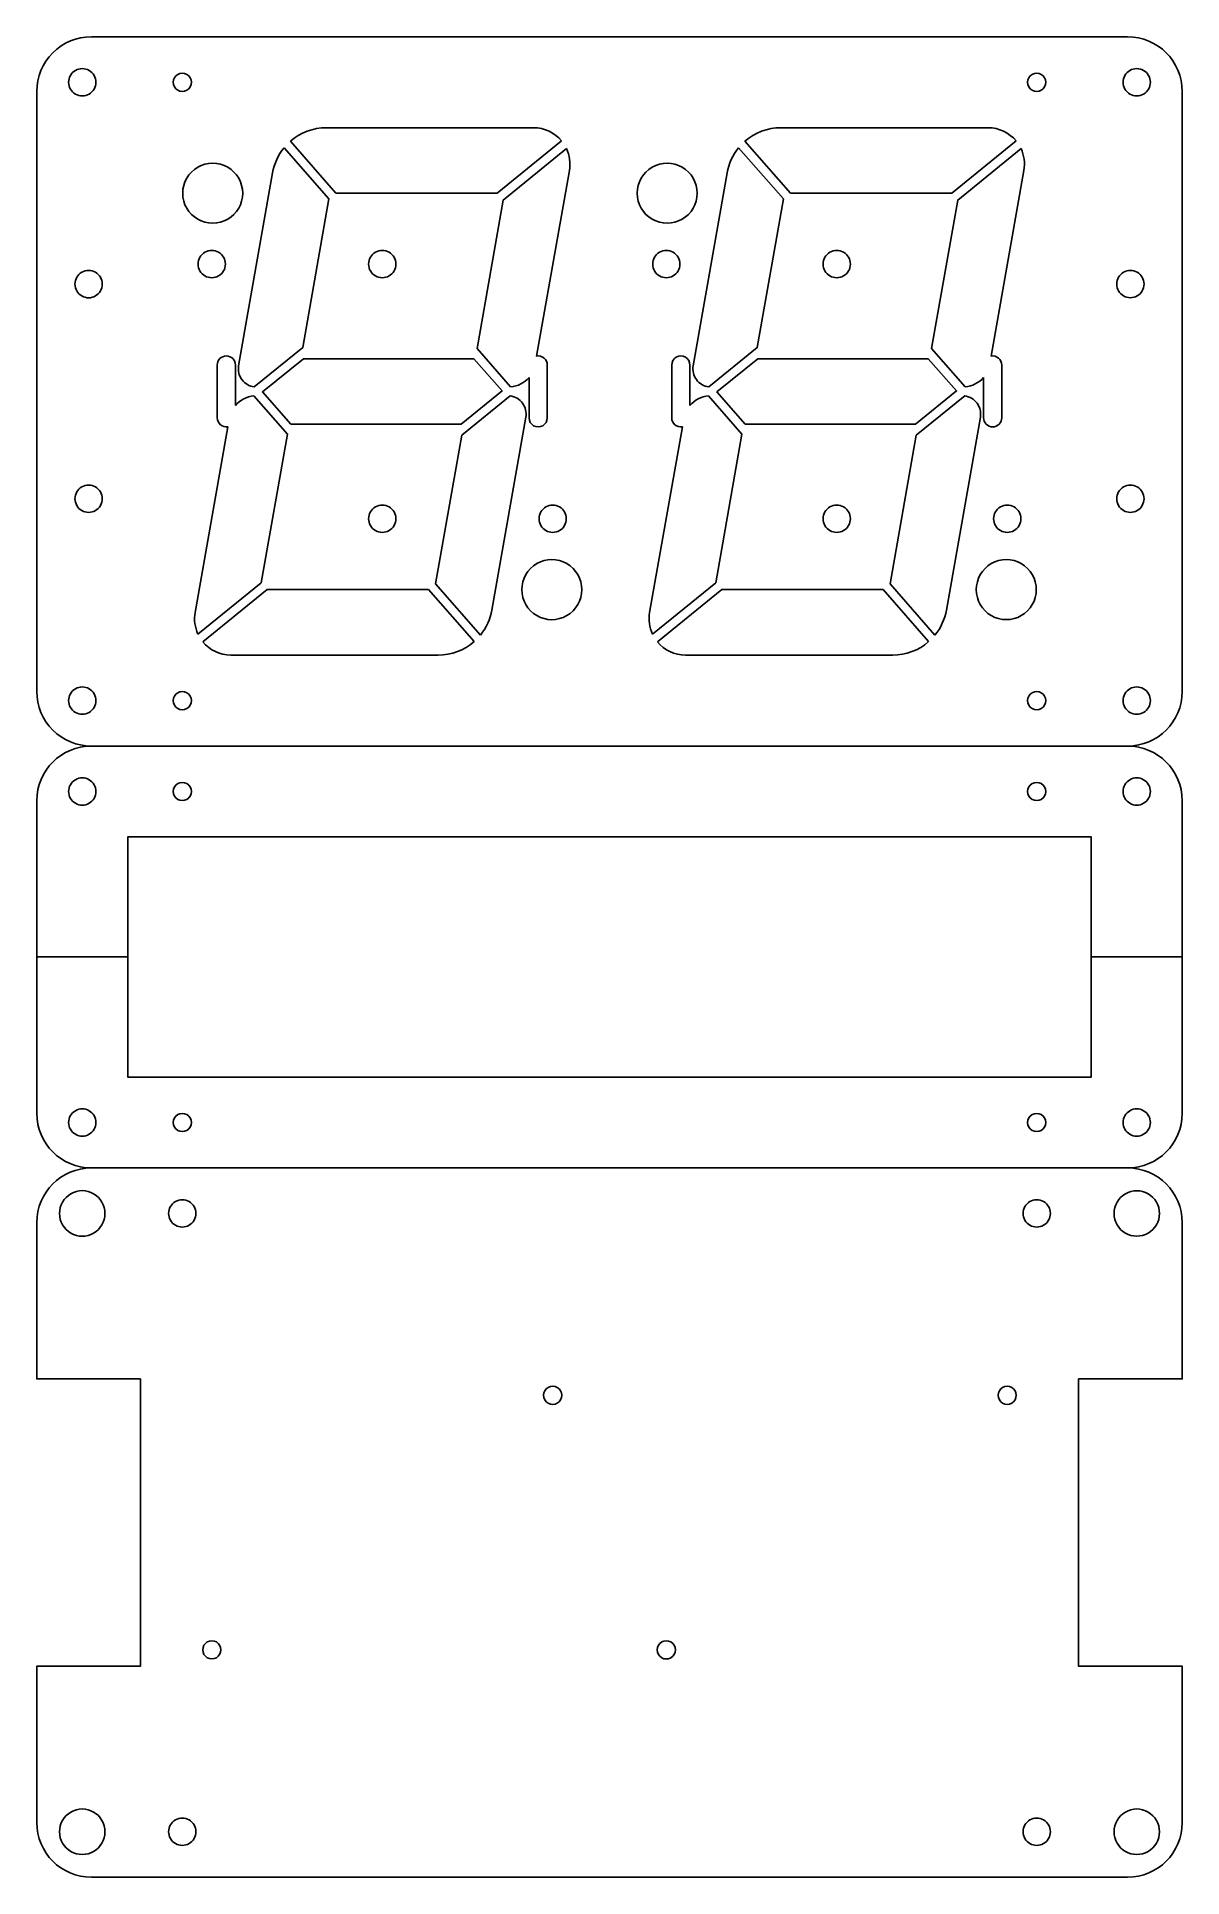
# Model space of a CAD drawing. Extents: x 0 to 126, y 0 to 203.
import ezdxf

# ---------------------------------------------------------------- set-up
doc = ezdxf.new("R2010")
doc.units = 0
doc.layers.add('Layer_1', color=7, linetype='CONTINUOUS')

msp = doc.modelspace()

# ---------------------------------------------------------------- linework, layer by layer
at = {"layer": 'Layer_1', "color": 7}
for points in [[(6.100001, 202.50005), (120.100007, 202.50005)], [(126.09999, 196.500041), (126.09999, 130.500047)], [(27.296777, 190.290217), (32.234487, 184.669065), (29.352753, 168.325938), (24.027247, 164.000053)], [(27.993457, 191.012344), (33.011256, 185.300043), (50.749091, 185.300043), (57.828063, 191.050286)], [(77.296777, 190.290217), (82.234486, 184.669065), (79.352753, 168.325938), (74.027247, 164.000053)], [(77.993456, 191.012344), (83.011255, 185.300043), (100.749089, 185.300043), (107.82805, 191.050286)], [(58.367282, 190.199941), (51.409539, 184.548177), (48.527806, 168.20505)], [(108.367271, 190.199941), (101.409539, 184.548177), (98.527806, 168.20505), (102.221569, 164.000053)], [(71.95, 161.959269), (71.95, 166.400036)], [(54.25, 165.040792), (54.25, 160.600052)], [(104.25001, 165.040792), (104.25001, 160.600052)], [(17.832718, 136.80012), (24.790461, 142.451911), (27.672194, 158.795011), (23.978431, 163.000034)], [(52.172756, 163.000034), (46.847247, 158.674123), (43.965513, 142.330996)], [(67.832718, 136.80012), (74.790461, 142.451911), (77.672194, 158.795011), (73.978431, 163.000034)], [(102.172753, 163.000034), (96.847247, 158.674123), (93.965513, 142.330996)], [(50.160767, 139.45815), (53.900533, 160.667415)], [(48.206543, 135.987743), (43.188744, 141.700044), (25.450911, 141.700044)], [(98.206543, 135.987743), (93.188744, 141.700044), (75.450911, 141.700044)]]:
    msp.add_lwpolyline(points, dxfattribs=at)
for points in [[(6.6, 197.500034)], [(17.1, 197.500034)], [(111.099993, 197.500034)], [(122.600002, 197.500034)], [(27.993457, 191.012344)], [(77.993456, 191.012344)], [(22.75, 185.300043)], [(72.75, 185.300043)], [(20.85, 177.500047)], [(39.6, 177.500047)], [(70.85, 177.500047)], [(89.6, 177.500047)], [(7.3, 175.300037)], [(121.899994, 175.300037)], [(28.032551, 159.900044), (46.770385, 159.900044), (51.27666, 163.560475), (48.167451, 167.100044), (29.429615, 167.100044), (24.92334, 163.439586)], [(78.032549, 159.900044), (96.770385, 159.900044), (101.27666, 163.560475), (98.167451, 167.100044), (79.429615, 167.100044), (74.92334, 163.439586)], [(54.25, 165.040792)], [(104.25001, 165.040792)], [(21.95, 161.959269)], [(71.95, 161.959269)], [(7.3, 151.700051)], [(121.899994, 151.700051)], [(39.6, 149.50004)], [(58.350002, 149.50004)], [(89.6, 149.50004)], [(108.349994, 149.50004)], [(60.05, 141.700044)], [(110.049994, 141.700044)], [(50.160767, 139.45815)], [(100.160766, 139.45815)], [(48.206543, 135.987743)], [(98.206543, 135.987743)], [(6.6, 129.500028)], [(17.1, 129.500028)], [(111.099993, 129.500028)], [(122.600002, 129.500028)]]:
    msp.add_lwpolyline(points, close=True, dxfattribs=at)
at = {"layer": 'Layer_1', "color": 1}
for points in [[(6.6, 119.500028)], [(17.1, 119.500028)], [(111.099993, 119.500028)], [(122.600003, 119.500028)], [(6.6, 83.099998)], [(17.1, 83.099998)], [(111.099993, 83.099998)], [(122.600003, 83.099998)]]:
    msp.add_lwpolyline(points, close=True, dxfattribs=at)
for points in [[(126.099993, 118.500038), (126.099993, 101.300028), (116.100013, 101.300028), (116.100013, 114.500038), (10.100001, 114.500038), (10.100001, 101.300028), (0.1, 101.300028), (0.1, 118.500038)], [(0.1, 84.100018), (0.1, 101.300028)], [(10.100001, 101.300028), (10.100001, 88.100018), (116.100013, 88.100018), (116.100013, 101.300028)], [(126.099993, 101.300028), (126.099993, 84.100018)], [(120.100003, 78.100008), (6.100001, 78.100008)]]:
    msp.add_lwpolyline(points, dxfattribs=at)
at = {"layer": 'Layer_1', "color": 5}
for points in [[(7.600001, 73.099994)], [(17.600008, 73.099994)], [(111.600006, 73.099994)], [(123.600006, 73.099994)], [(57.850006, 53.100007)], [(107.850006, 53.100007)], [(20.350007, 25.1)], [(70.350005, 25.1)], [(7.600001, 5.099988)], [(17.600008, 5.099988)], [(111.600006, 5.099988)], [(123.600006, 5.099988)]]:
    msp.add_lwpolyline(points, close=True, dxfattribs=at)
for points in [[(0.100016, 6.100007), (0.100016, 23.300013), (11.500013, 23.300013), (11.500013, 54.899994), (0.100016, 54.899994), (0.100016, 72.100001)], [(126.100006, 72.100001), (126.100006, 54.899994), (114.700005, 54.899994), (114.700005, 23.300013), (126.100006, 23.300013), (126.100006, 6.100007)], [(120.100005, 0.099998), (6.099999, 0.099998)]]:
    msp.add_lwpolyline(points, dxfattribs=at)
at = {"layer": 'Layer_1', "color": 7}
for points in [[(1.857356, 200.742688), (2.982575, 201.867908), (4.5087, 202.50005), (6.100001, 202.50005)], [(120.100007, 202.50005), (123.413712, 202.50004), (126.099995, 199.813746), (126.09999, 196.500041)], [(0.1, 196.500041), (0.099997, 198.091342), (0.732137, 199.617468), (1.857356, 200.742688)], [(4.349685, 198.799981), (3.885424, 198.531789), (3.599611, 198.036192), (3.600001, 197.500034)], [(5.850315, 198.799981), (5.386054, 199.068173), (4.813947, 199.068173), (4.349685, 198.799981)], [(6.6, 197.500034), (6.60039, 198.036192), (6.314577, 198.531789), (5.850315, 198.799981)], [(15.599637, 198.367109), (15.290051, 198.188196), (15.099551, 197.857599), (15.100001, 197.500034)], [(16.600364, 198.367109), (16.290778, 198.546022), (15.909223, 198.546022), (15.599637, 198.367109)], [(17.1, 197.500034), (17.10045, 197.857599), (16.90995, 198.188196), (16.600364, 198.367109)], [(109.59889, 198.369266), (109.288925, 198.189777), (109.098629, 197.858213), (109.100008, 197.500034)], [(110.601111, 198.369266), (110.291146, 198.548755), (109.908855, 198.548755), (109.59889, 198.369266)], [(111.099993, 197.500034), (111.101372, 197.858213), (110.911077, 198.189777), (110.601111, 198.369266)], [(120.349999, 198.799074), (119.885896, 198.531124), (119.599997, 198.035933), (119.599997, 197.500034)], [(121.850001, 198.799074), (121.385898, 199.067023), (120.814101, 199.067023), (120.349999, 198.799074)], [(122.600002, 197.500034), (122.600002, 198.035933), (122.314103, 198.531124), (121.850001, 198.799074)], [(0.1, 130.500047), (0.1, 130.500047), (0.1, 196.500041), (0.1, 196.500041)], [(3.600001, 197.500034), (3.599611, 196.963875), (3.885424, 196.468278), (4.349685, 196.200086)], [(5.850315, 196.200086), (6.314577, 196.468278), (6.60039, 196.963875), (6.6, 197.500034)], [(15.100001, 197.500034), (15.099551, 197.142468), (15.290051, 196.811871), (15.599637, 196.632958)], [(15.599637, 196.632958), (15.909223, 196.454045), (16.290778, 196.454045), (16.600364, 196.632958)], [(16.600364, 196.632958), (16.90995, 196.811871), (17.10045, 197.142468), (17.1, 197.500034)], [(109.100008, 197.500034), (109.098629, 197.141854), (109.288925, 196.81029), (109.59889, 196.630801)], [(109.59889, 196.630801), (109.908855, 196.451312), (110.291146, 196.451312), (110.601111, 196.630801)], [(110.601111, 196.630801), (110.911077, 196.81029), (111.101372, 197.141854), (111.099993, 197.500034)], [(119.599997, 197.500034), (119.599997, 196.964134), (119.885896, 196.468943), (120.349999, 196.200993)], [(121.850001, 196.200993), (122.314103, 196.468943), (122.600002, 196.964134), (122.600002, 197.500034)], [(4.349685, 196.200086), (4.813947, 195.931894), (5.386054, 195.931894), (5.850315, 196.200086)], [(120.349999, 196.200993), (120.814101, 195.933044), (121.385898, 195.933044), (121.850001, 196.200993)], [(31.94808, 192.500044), (30.493094, 192.500041), (29.087679, 191.971334), (27.993457, 191.012344)], [(54.746469, 192.500044), (54.746469, 192.500044), (31.94808, 192.500044), (31.94808, 192.500044)], [(57.828063, 191.050286), (57.068161, 191.968519), (55.93836, 192.500042), (54.746469, 192.500044)], [(81.94808, 192.500044), (80.493094, 192.500041), (79.087679, 191.971334), (77.993456, 191.012344)], [(104.746474, 192.500044), (104.746474, 192.500044), (81.94808, 192.500044), (81.94808, 192.500044)], [(107.82805, 191.050286), (107.068152, 191.968514), (105.938359, 192.500036), (104.746474, 192.500044)], [(26.039233, 187.541937), (26.21704, 188.550328), (26.649955, 189.496436), (27.296777, 190.290217)], [(76.039233, 187.541937), (76.21704, 188.550328), (76.649955, 189.496436), (77.296777, 190.290217)], [(21.100381, 188.159028), (20.079164, 188.74881), (18.820836, 188.74881), (17.799619, 188.159028)], [(58.6857, 187.805436), (58.828861, 188.617346), (58.717649, 189.45366), (58.367282, 190.199941)], [(71.100381, 188.159028), (70.079164, 188.74881), (68.820836, 188.74881), (67.799618, 188.159028)], [(108.685697, 187.805436), (108.828856, 188.617347), (108.717641, 189.453661), (108.367271, 190.199941)], [(17.799619, 188.159028), (16.778401, 187.569246), (16.149528, 186.479334), (16.15, 185.300043)], [(22.75, 185.300043), (22.750472, 186.479334), (22.121599, 187.569246), (21.100381, 188.159028)], [(22.299467, 166.332673), (22.299467, 166.332673), (26.039233, 187.541937), (26.039233, 187.541937)], [(55.085266, 167.386376), (55.085266, 167.386376), (58.6857, 187.805436), (58.6857, 187.805436)], [(67.799618, 188.159028), (66.778401, 187.569246), (66.149528, 186.479334), (66.15, 185.300043)], [(72.75, 185.300043), (72.750472, 186.479334), (72.121599, 187.569246), (71.100381, 188.159028)], [(72.299467, 166.332673), (72.299467, 166.332673), (76.039233, 187.541937), (76.039233, 187.541937)], [(105.085273, 167.386376), (105.085273, 167.386376), (108.685697, 187.805436), (108.685697, 187.805436)], [(16.15, 185.300043), (16.149528, 184.120752), (16.778401, 183.03084), (17.799619, 182.441058)], [(21.100381, 182.441058), (22.121599, 183.03084), (22.750472, 184.120752), (22.75, 185.300043)], [(66.15, 185.300043), (66.149528, 184.120752), (66.778401, 183.03084), (67.799618, 182.441058)], [(71.100381, 182.441058), (72.121599, 183.03084), (72.750472, 184.120752), (72.75, 185.300043)], [(17.799619, 182.441058), (18.820836, 181.851276), (20.079164, 181.851276), (21.100381, 182.441058)], [(67.799618, 182.441058), (68.820836, 181.851276), (70.079164, 181.851276), (71.100381, 182.441058)], [(18.599744, 178.799828), (18.135511, 178.531681), (17.849683, 178.036158), (17.850001, 177.500047)], [(20.100258, 178.799828), (19.636026, 179.067975), (19.063976, 179.067975), (18.599744, 178.799828)], [(20.85, 177.500047), (20.850319, 178.036158), (20.56449, 178.531681), (20.100258, 178.799828)], [(37.349685, 178.799995), (36.885423, 178.531803), (36.59961, 178.036205), (36.6, 177.500047)], [(38.850315, 178.799995), (38.386053, 179.068186), (37.813947, 179.068186), (37.349685, 178.799995)], [(39.6, 177.500047), (39.60039, 178.036205), (39.314577, 178.531803), (38.850315, 178.799995)], [(68.599743, 178.799828), (68.135511, 178.531681), (67.849683, 178.036158), (67.850001, 177.500047)], [(70.100258, 178.799828), (69.636025, 179.067975), (69.063976, 179.067975), (68.599743, 178.799828)], [(70.85, 177.500047), (70.850319, 178.036158), (70.56449, 178.531681), (70.100258, 178.799828)], [(87.349685, 178.799995), (86.885423, 178.531803), (86.59961, 178.036205), (86.6, 177.500047)], [(88.850315, 178.799995), (88.386053, 179.068186), (87.813947, 179.068186), (87.349685, 178.799995)], [(89.6, 177.500047), (89.60039, 178.036205), (89.314577, 178.531803), (88.850315, 178.799995)], [(5.049685, 176.599984), (4.585424, 176.331793), (4.299611, 175.836195), (4.300001, 175.300037)], [(6.550315, 176.599984), (6.086054, 176.868176), (5.513947, 176.868176), (5.049685, 176.599984)], [(7.3, 175.300037), (7.30039, 175.836195), (7.014577, 176.331793), (6.550315, 176.599984)], [(17.850001, 177.500047), (17.849683, 176.963937), (18.135511, 176.468414), (18.599744, 176.200267)], [(18.599744, 176.200267), (19.063976, 175.93212), (19.636026, 175.93212), (20.100258, 176.200267)], [(20.100258, 176.200267), (20.56449, 176.468414), (20.850319, 176.963937), (20.85, 177.500047)], [(36.6, 177.500047), (36.59961, 176.963889), (36.885423, 176.468292), (37.349685, 176.2001)], [(37.349685, 176.2001), (37.813947, 175.931908), (38.386053, 175.931908), (38.850315, 176.2001)], [(38.850315, 176.2001), (39.314577, 176.468292), (39.60039, 176.963889), (39.6, 177.500047)], [(67.850001, 177.500047), (67.849683, 176.963937), (68.135511, 176.468414), (68.599743, 176.200267)], [(68.599743, 176.200267), (69.063976, 175.93212), (69.636025, 175.93212), (70.100258, 176.200267)], [(70.100258, 176.200267), (70.56449, 176.468414), (70.850319, 176.963937), (70.85, 177.500047)], [(86.6, 177.500047), (86.59961, 176.963889), (86.885423, 176.468292), (87.349685, 176.2001)], [(87.349685, 176.2001), (87.813947, 175.931908), (88.386053, 175.931908), (88.850315, 176.2001)], [(88.850315, 176.2001), (89.314577, 176.468292), (89.60039, 176.963889), (89.6, 177.500047)], [(119.64999, 176.599077), (119.185888, 176.331127), (118.899989, 175.835936), (118.899989, 175.300037)], [(121.149993, 176.599077), (120.68589, 176.867027), (120.114093, 176.867027), (119.64999, 176.599077)], [(121.899994, 175.300037), (121.899994, 175.835936), (121.614095, 176.331127), (121.149993, 176.599077)], [(4.300001, 175.300037), (4.299611, 174.763879), (4.585424, 174.268281), (5.049685, 174.00009)], [(6.550315, 174.00009), (7.014577, 174.268281), (7.30039, 174.763879), (7.3, 175.300037)], [(118.899989, 175.300037), (118.899989, 174.764138), (119.185888, 174.268946), (119.64999, 174.000997)], [(121.149993, 174.000997), (121.614095, 174.268946), (121.899994, 174.764138), (121.899994, 175.300037)], [(5.049685, 174.00009), (5.513947, 173.731898), (6.086054, 173.731898), (6.550315, 174.00009)], [(119.64999, 174.000997), (120.114093, 173.733047), (120.68589, 173.733047), (121.149993, 174.000997)], [(48.527806, 168.20505), (48.527806, 168.20505), (52.221569, 164.000053), (52.221569, 164.000053)], [(20.950001, 167.398776), (20.398208, 167.398776), (19.950697, 166.951828), (19.950002, 166.400036)], [(19.950002, 166.400036), (19.950002, 166.400036), (19.950002, 160.600052), (19.950002, 160.600052)], [(21.95, 166.400036), (21.949305, 166.951828), (21.501794, 167.398776), (20.950001, 167.398776)], [(21.95, 161.959269), (21.95, 161.959269), (21.95, 166.400036), (21.95, 166.400036)], [(22.66194, 164.794962), (22.33521, 165.236069), (22.204146, 165.792079), (22.299467, 166.332673)], [(55.896247, 167.163168), (55.671877, 167.353172), (55.375261, 167.43481), (55.085266, 167.386376)], [(56.250001, 166.400036), (56.250002, 166.694048), (56.120616, 166.973163), (55.896247, 167.163168)], [(56.250001, 160.600052), (56.250001, 160.600052), (56.250001, 166.400036), (56.250001, 166.400036)], [(70.449999, 167.266062), (70.140598, 167.087429), (69.949999, 166.757302), (69.949999, 166.400036)], [(69.949999, 166.400036), (69.949999, 166.400036), (69.949999, 160.600052), (69.949999, 160.600052)], [(71.45, 167.266062), (71.140599, 167.444695), (70.7594, 167.444695), (70.449999, 167.266062)], [(71.95, 166.400036), (71.95, 166.757302), (71.759401, 167.087429), (71.45, 167.266062)], [(72.66194, 164.794962), (72.33521, 165.236069), (72.204146, 165.792079), (72.299467, 166.332673)], [(105.896246, 167.163162), (105.671879, 167.353166), (105.375267, 167.434806), (105.085273, 167.386376)], [(106.249996, 166.400036), (106.249996, 166.694046), (106.120612, 166.973158), (105.896246, 167.163162)], [(106.249996, 160.600052), (106.249996, 160.600052), (106.249996, 166.400036), (106.249996, 166.400036)], [(24.027247, 164.000053), (23.482341, 164.066429), (22.98867, 164.353855), (22.66194, 164.794962)], [(52.221569, 164.000053), (53.008322, 164.066523), (53.737154, 164.440469), (54.25, 165.040792)], [(74.027247, 164.000053), (73.482341, 164.066429), (72.98867, 164.353855), (72.66194, 164.794962)], [(102.221569, 164.000053), (103.008326, 164.06652), (103.737162, 164.440467), (104.25001, 165.040792)], [(23.978431, 163.000034), (23.191674, 162.933558), (22.462842, 162.559602), (21.95, 161.959269)], [(53.538061, 162.205125), (53.211332, 162.646232), (52.717661, 162.933658), (52.172756, 163.000034)], [(53.900533, 160.667415), (53.995854, 161.208008), (53.86479, 161.764018), (53.538061, 162.205125)], [(73.978431, 163.000034), (73.191674, 162.933558), (72.462841, 162.559602), (71.95, 161.959269)], [(103.538053, 162.205122), (103.211326, 162.646229), (102.717657, 162.933656), (102.172753, 163.000034)], [(103.900522, 160.667415), (103.995843, 161.208007), (103.864781, 161.764015), (103.538053, 162.205122)], [(19.950002, 160.600052), (19.950001, 160.30604), (20.079386, 160.026925), (20.303755, 159.836921)], [(54.25, 160.600052), (54.25, 160.242786), (54.440599, 159.912659), (54.75, 159.734026)], [(55.750001, 159.734026), (56.059402, 159.912659), (56.250001, 160.242786), (56.250001, 160.600052)], [(69.949999, 160.600052), (69.949998, 160.306039), (70.079384, 160.026924), (70.303753, 159.83692)], [(100.160766, 139.45815), (100.160766, 139.45815), (103.900522, 160.667415), (103.900522, 160.667415)], [(104.25001, 160.600052), (104.25213, 160.049274), (104.699221, 159.603901), (105.250003, 159.603901)], [(105.250003, 159.603901), (105.800785, 159.603901), (106.247876, 160.049274), (106.249996, 160.600052)], [(21.114734, 159.613712), (21.114734, 159.613712), (17.514303, 139.194625), (17.514303, 139.194625)], [(20.303755, 159.836921), (20.528124, 159.646917), (20.824739, 159.565278), (21.114734, 159.613712)], [(54.75, 159.734026), (55.059401, 159.555393), (55.440599, 159.555393), (55.750001, 159.734026)], [(71.114734, 159.613712), (71.114734, 159.613712), (67.5143, 139.194625), (67.5143, 139.194625)], [(70.303753, 159.83692), (70.528123, 159.646916), (70.824739, 159.565277), (71.114734, 159.613712)], [(5.049685, 152.999998), (4.585424, 152.731806), (4.299611, 152.236209), (4.300001, 151.700051)], [(6.550315, 152.999998), (6.086054, 153.26819), (5.513947, 153.26819), (5.049685, 152.999998)], [(7.3, 151.700051), (7.30039, 152.236209), (7.014577, 152.731806), (6.550315, 152.999998)], [(119.64999, 152.999091), (119.185888, 152.731141), (118.899989, 152.23595), (118.899989, 151.700051)], [(121.149993, 152.999091), (120.68589, 153.26704), (120.114093, 153.26704), (119.64999, 152.999091)], [(121.899994, 151.700051), (121.899994, 152.23595), (121.614095, 152.731141), (121.149993, 152.999091)], [(4.300001, 151.700051), (4.299611, 151.163892), (4.585424, 150.668295), (5.049685, 150.400103)], [(5.049685, 150.400103), (5.513947, 150.131911), (6.086054, 150.131911), (6.550315, 150.400103)], [(6.550315, 150.400103), (7.014577, 150.668295), (7.30039, 151.163892), (7.3, 151.700051)], [(37.349685, 150.799988), (36.885423, 150.531796), (36.59961, 150.036198), (36.6, 149.50004)], [(38.850315, 150.799988), (38.386053, 151.068179), (37.813947, 151.068179), (37.349685, 150.799988)], [(39.6, 149.50004), (39.60039, 150.036198), (39.314577, 150.531796), (38.850315, 150.799988)], [(56.1, 150.799079), (55.635898, 150.53113), (55.35, 150.035939), (55.35, 149.50004)], [(57.600001, 150.799079), (57.135899, 151.067028), (56.564102, 151.067028), (56.1, 150.799079)], [(58.350002, 149.50004), (58.350002, 150.035939), (58.064103, 150.53113), (57.600001, 150.799079)], [(87.349685, 150.799988), (86.885423, 150.531796), (86.59961, 150.036198), (86.6, 149.50004)], [(88.850315, 150.799988), (88.386053, 151.068179), (87.813947, 151.068179), (87.349685, 150.799988)], [(89.6, 149.50004), (89.60039, 150.036198), (89.314577, 150.531796), (88.850315, 150.799988)], [(106.09999, 150.79908), (105.635888, 150.531131), (105.349989, 150.035939), (105.349989, 149.50004)], [(107.599992, 150.79908), (107.13589, 151.06703), (106.564092, 151.06703), (106.09999, 150.79908)], [(108.349994, 149.50004), (108.349994, 150.035939), (108.064095, 150.531131), (107.599992, 150.79908)], [(118.899989, 151.700051), (118.899989, 151.164151), (119.185888, 150.66896), (119.64999, 150.40101)], [(119.64999, 150.40101), (120.114093, 150.133061), (120.68589, 150.133061), (121.149993, 150.40101)], [(121.149993, 150.40101), (121.614095, 150.66896), (121.899994, 151.164151), (121.899994, 151.700051)], [(36.6, 149.50004), (36.59961, 148.963882), (36.885423, 148.468285), (37.349685, 148.200093)], [(37.349685, 148.200093), (37.813947, 147.931901), (38.386053, 147.931901), (38.850315, 148.200093)], [(38.850315, 148.200093), (39.314577, 148.468285), (39.60039, 148.963882), (39.6, 149.50004)], [(55.35, 149.50004), (55.35, 148.964141), (55.635898, 148.468951), (56.1, 148.201001)], [(56.1, 148.201001), (56.564102, 147.933052), (57.135899, 147.933052), (57.600001, 148.201001)], [(57.600001, 148.201001), (58.064103, 148.468951), (58.350002, 148.964141), (58.350002, 149.50004)], [(86.6, 149.50004), (86.59961, 148.963882), (86.885423, 148.468285), (87.349685, 148.200093)], [(87.349685, 148.200093), (87.813947, 147.931901), (88.386053, 147.931901), (88.850315, 148.200093)], [(88.850315, 148.200093), (89.314577, 148.468285), (89.60039, 148.963882), (89.6, 149.50004)], [(105.349989, 149.50004), (105.349989, 148.964141), (105.635888, 148.46895), (106.09999, 148.201)], [(106.09999, 148.201), (106.564092, 147.93305), (107.13589, 147.93305), (107.599992, 148.201)], [(107.599992, 148.201), (108.064095, 148.46895), (108.349994, 148.964141), (108.349994, 149.50004)], [(55.099619, 144.559029), (54.078401, 143.969247), (53.449528, 142.879335), (53.45, 141.700044)], [(58.400381, 144.559029), (57.379164, 145.148811), (56.120836, 145.148811), (55.099619, 144.559029)], [(60.05, 141.700044), (60.050472, 142.879335), (59.421599, 143.969247), (58.400381, 144.559029)], [(105.099991, 144.55793), (104.078967, 143.968441), (103.44999, 142.879022), (103.44999, 141.700044)], [(108.399993, 144.55793), (107.378969, 145.147419), (106.121015, 145.147419), (105.099991, 144.55793)], [(110.049994, 141.700044), (110.049994, 142.879022), (109.421017, 143.968441), (108.399993, 144.55793)], [(25.450911, 141.700044), (25.450911, 141.700044), (18.371937, 135.949802), (18.371937, 135.949802)], [(43.965513, 142.330996), (43.965513, 142.330996), (48.903223, 136.70987), (48.903223, 136.70987)], [(53.45, 141.700044), (53.449528, 140.520753), (54.078401, 139.430841), (55.099619, 138.841059)], [(58.400381, 138.841059), (59.421599, 139.430841), (60.050472, 140.520753), (60.05, 141.700044)], [(75.450911, 141.700044), (75.450911, 141.700044), (68.371937, 135.949802), (68.371937, 135.949802)], [(93.965513, 142.330996), (93.965513, 142.330996), (98.903223, 136.70987), (98.903223, 136.70987)], [(103.44999, 141.700044), (103.44999, 140.521067), (104.078967, 139.431647), (105.099991, 138.842158)], [(108.399993, 138.842158), (109.421017, 139.431647), (110.049994, 140.521067), (110.049994, 141.700044)], [(17.514303, 139.194625), (17.371141, 138.382715), (17.482352, 137.546402), (17.832718, 136.80012)], [(48.903223, 136.70987), (49.550045, 137.503651), (49.98296, 138.44976), (50.160767, 139.45815)], [(55.099619, 138.841059), (56.120836, 138.251277), (57.379164, 138.251277), (58.400381, 138.841059)], [(67.5143, 139.194625), (67.371139, 138.382715), (67.482351, 137.546401), (67.832718, 136.80012)], [(98.903223, 136.70987), (99.550045, 137.503651), (99.98296, 138.44976), (100.160766, 139.45815)], [(105.099991, 138.842158), (106.121015, 138.25267), (107.378969, 138.25267), (108.399993, 138.842158)], [(18.371937, 135.949802), (19.13184, 135.031568), (20.261642, 134.500045), (21.453533, 134.500044)], [(44.25192, 134.500044), (45.706906, 134.500047), (47.112321, 135.028753), (48.206543, 135.987743)], [(68.371937, 135.949802), (69.131839, 135.031569), (70.26164, 134.500046), (71.453531, 134.500044)], [(94.25192, 134.500044), (95.706906, 134.500047), (97.112321, 135.028753), (98.206543, 135.987743)], [(21.453533, 134.500044), (21.453533, 134.500044), (44.25192, 134.500044), (44.25192, 134.500044)], [(71.453531, 134.500044), (71.453531, 134.500044), (94.25192, 134.500044), (94.25192, 134.500044)], [(1.857356, 126.2574), (0.732137, 127.38262), (0.099997, 128.908746), (0.1, 130.500047)], [(4.349685, 130.799975), (3.885424, 130.531783), (3.599611, 130.036186), (3.600001, 129.500028)], [(5.850315, 130.799975), (5.386054, 131.068167), (4.813947, 131.068167), (4.349685, 130.799975)], [(6.6, 129.500028), (6.60039, 130.036186), (6.314577, 130.531783), (5.850315, 130.799975)], [(15.599637, 130.367103), (15.290051, 130.18819), (15.099551, 129.857593), (15.100001, 129.500028)], [(16.600364, 130.367103), (16.290778, 130.546016), (15.909223, 130.546016), (15.599637, 130.367103)], [(17.1, 129.500028), (17.10045, 129.857593), (16.90995, 130.18819), (16.600364, 130.367103)], [(109.59889, 130.36926), (109.288925, 130.189771), (109.098629, 129.858207), (109.100008, 129.500028)], [(110.601111, 130.36926), (110.291146, 130.548749), (109.908855, 130.548749), (109.59889, 130.36926)], [(111.099993, 129.500028), (111.101372, 129.858207), (110.911077, 130.189771), (110.601111, 130.36926)], [(120.349999, 130.799068), (119.885896, 130.531118), (119.599997, 130.035927), (119.599997, 129.500028)], [(126.09999, 130.500047), (126.099995, 127.186341), (123.413712, 124.500047), (120.100007, 124.500038)], [(121.850001, 130.799068), (121.385898, 131.067017), (120.814101, 131.067017), (120.349999, 130.799068)], [(122.600002, 129.500028), (122.600002, 130.035927), (122.314103, 130.531118), (121.850001, 130.799068)], [(3.600001, 129.500028), (3.599611, 128.963869), (3.885424, 128.468272), (4.349685, 128.20008)], [(4.349685, 128.20008), (4.813947, 127.931888), (5.386054, 127.931888), (5.850315, 128.20008)], [(5.850315, 128.20008), (6.314577, 128.468272), (6.60039, 128.963869), (6.6, 129.500028)], [(15.100001, 129.500028), (15.099551, 129.142462), (15.290051, 128.811865), (15.599637, 128.632952)], [(15.599637, 128.632952), (15.909223, 128.454039), (16.290778, 128.454039), (16.600364, 128.632952)], [(16.600364, 128.632952), (16.90995, 128.811865), (17.10045, 129.142462), (17.1, 129.500028)], [(109.100008, 129.500028), (109.098629, 129.141848), (109.288925, 128.810284), (109.59889, 128.630795)], [(109.59889, 128.630795), (109.908855, 128.451306), (110.291146, 128.451306), (110.601111, 128.630795)], [(110.601111, 128.630795), (110.911077, 128.810284), (111.101372, 129.141848), (111.099993, 129.500028)], [(119.599997, 129.500028), (119.599997, 128.964128), (119.885896, 128.468937), (120.349999, 128.200987)], [(120.349999, 128.200987), (120.814101, 127.933038), (121.385898, 127.933038), (121.850001, 128.200987)], [(121.850001, 128.200987), (122.314103, 128.468937), (122.600002, 128.964128), (122.600002, 129.500028)], [(6.100001, 124.500038), (4.5087, 124.500037), (2.982575, 125.132179), (1.857356, 126.2574)], [(120.100007, 124.500038), (120.100007, 124.500038), (6.100001, 124.500038), (6.100001, 124.500038)]]:
    msp.add_open_spline(points, degree=3, dxfattribs=at)
at = {"layer": 'Layer_1', "color": 1}
for points in [[(0.1, 118.500038), (0.1, 121.813748), (2.786292, 124.500038), (6.100001, 124.500038)], [(120.100003, 124.500038), (123.413703, 124.500028), (126.099993, 121.813738), (126.099993, 118.500038)], [(4.349647, 120.800087), (3.885366, 120.531865), (3.599563, 120.036218), (3.600001, 119.500028)], [(3.600001, 119.500028), (3.599563, 118.963838), (3.885366, 118.468191), (4.349647, 118.199969)], [(5.850354, 120.800087), (5.386073, 121.068308), (4.813928, 121.068308), (4.349647, 120.800087)], [(6.6, 119.500028), (6.600438, 120.036218), (6.314635, 120.531865), (5.850354, 120.800087)], [(5.850354, 118.199969), (6.314635, 118.468191), (6.600438, 118.963838), (6.6, 119.500028)], [(15.599684, 120.366966), (15.290122, 120.18809), (15.099609, 119.857554), (15.100001, 119.500028)], [(15.100001, 119.500028), (15.099609, 119.142502), (15.290122, 118.811966), (15.599684, 118.63309)], [(16.600317, 120.366966), (16.290755, 120.545843), (15.909246, 120.545843), (15.599684, 120.366966)], [(17.1, 119.500028), (17.100392, 119.857554), (16.909878, 120.18809), (16.600317, 120.366966)], [(16.600317, 118.63309), (16.909878, 118.811966), (17.100392, 119.142502), (17.1, 119.500028)], [(109.599076, 120.368714), (109.289207, 120.189371), (109.098859, 119.858053), (109.100003, 119.500028)], [(109.100003, 119.500028), (109.098859, 119.142003), (109.289207, 118.810685), (109.599076, 118.631342)], [(110.60092, 120.368714), (110.29105, 120.548058), (109.908945, 120.548058), (109.599076, 120.368714)], [(111.099993, 119.500028), (111.101136, 119.858053), (110.910789, 120.189371), (110.60092, 120.368714)], [(110.60092, 118.631342), (110.910789, 118.810685), (111.101136, 119.142003), (111.099993, 119.500028)], [(120.349995, 120.79907), (119.885892, 120.53112), (119.599993, 120.035928), (119.599993, 119.500028)], [(119.599993, 119.500028), (119.599993, 118.964128), (119.885892, 118.468936), (120.349995, 118.200986)], [(121.85, 120.79907), (121.385897, 121.067021), (120.814099, 121.067021), (120.349995, 120.79907)], [(122.600003, 119.500028), (122.600003, 120.035928), (122.314104, 120.53112), (121.85, 120.79907)], [(121.85, 118.200986), (122.314104, 118.468936), (122.600003, 118.964128), (122.600003, 119.500028)], [(4.349647, 118.199969), (4.813928, 117.931748), (5.386073, 117.931748), (5.850354, 118.199969)], [(15.599684, 118.63309), (15.909246, 118.454213), (16.290755, 118.454213), (16.600317, 118.63309)], [(109.599076, 118.631342), (109.908945, 118.451998), (110.29105, 118.451998), (110.60092, 118.631342)], [(120.349995, 118.200986), (120.814099, 117.933035), (121.385897, 117.933035), (121.85, 118.200986)], [(6.100001, 78.100008), (2.786288, 78.100008), (0.099994, 80.786308), (0.1, 84.100018)], [(4.349647, 84.400057), (3.885366, 84.131835), (3.599563, 83.636188), (3.600001, 83.099998)], [(3.600001, 83.099998), (3.599563, 82.563808), (3.885366, 82.068161), (4.349647, 81.799939)], [(5.850354, 84.400057), (5.386073, 84.668278), (4.813928, 84.668278), (4.349647, 84.400057)], [(6.6, 83.099998), (6.600438, 83.636188), (6.314635, 84.131835), (5.850354, 84.400057)], [(5.850354, 81.799939), (6.314635, 82.068161), (6.600438, 82.563808), (6.6, 83.099998)], [(15.599684, 83.966936), (15.290122, 83.78806), (15.099609, 83.457524), (15.100001, 83.099998)], [(15.100001, 83.099998), (15.099609, 82.742472), (15.290122, 82.411936), (15.599684, 82.23306)], [(16.600317, 83.966936), (16.290755, 84.145813), (15.909246, 84.145813), (15.599684, 83.966936)], [(17.1, 83.099998), (17.100392, 83.457524), (16.909878, 83.78806), (16.600317, 83.966936)], [(16.600317, 82.23306), (16.909878, 82.411936), (17.100392, 82.742472), (17.1, 83.099998)], [(109.599076, 83.968684), (109.289207, 83.789341), (109.098859, 83.458023), (109.100003, 83.099998)], [(109.100003, 83.099998), (109.098859, 82.741973), (109.289207, 82.410655), (109.599076, 82.231312)], [(110.60092, 83.968684), (110.29105, 84.148028), (109.908945, 84.148028), (109.599076, 83.968684)], [(111.099993, 83.099998), (111.101136, 83.458023), (110.910789, 83.789341), (110.60092, 83.968684)], [(110.60092, 82.231312), (110.910789, 82.410655), (111.101136, 82.741973), (111.099993, 83.099998)], [(120.349995, 84.39904), (119.885892, 84.13109), (119.599993, 83.635898), (119.599993, 83.099998)], [(119.599993, 83.099998), (119.599993, 82.564098), (119.885892, 82.068906), (120.349995, 81.800956)], [(126.099993, 84.100018), (126.100003, 80.786308), (123.413713, 78.100018), (120.100003, 78.100008)], [(121.85, 84.39904), (121.385897, 84.666991), (120.814099, 84.666991), (120.349995, 84.39904)], [(122.600003, 83.099998), (122.600003, 83.635898), (122.314104, 84.13109), (121.85, 84.39904)], [(121.85, 81.800956), (122.314104, 82.068906), (122.600003, 82.564098), (122.600003, 83.099998)], [(4.349647, 81.799939), (4.813928, 81.531718), (5.386073, 81.531718), (5.850354, 81.799939)], [(15.599684, 82.23306), (15.909246, 82.054183), (16.290755, 82.054183), (16.600317, 82.23306)], [(109.599076, 82.231312), (109.908945, 82.051968), (110.29105, 82.051968), (110.60092, 82.231312)], [(120.349995, 81.800956), (120.814099, 81.533005), (121.385897, 81.533005), (121.85, 81.800956)]]:
    msp.add_open_spline(points, degree=3, dxfattribs=at)
at = {"layer": 'Layer_1', "color": 5}
for points in [[(0.100016, 72.100001), (0.100016, 75.413695), (2.786305, 78.10001), (6.099999, 78.10001)], [(120.100005, 78.10001), (123.413718, 78.10001), (126.100012, 75.413722), (126.100006, 72.100001)], [(3.848559, 75.269235), (3.074322, 74.821538), (2.598218, 73.99435), (2.600011, 73.099994)], [(6.351453, 75.269235), (5.577216, 75.716931), (4.622797, 75.716931), (3.848559, 75.269235)], [(7.600001, 73.099994), (7.601795, 73.99435), (7.125691, 74.821538), (6.351453, 75.269235)], [(119.850006, 75.265057), (119.076503, 74.818475), (118.600005, 73.993158), (118.600005, 73.099994)], [(122.350006, 75.265057), (121.576503, 75.711639), (120.623508, 75.711639), (119.850006, 75.265057)], [(123.600006, 73.099994), (123.600006, 73.993158), (123.123509, 74.818475), (122.350006, 75.265057)], [(2.600011, 73.099994), (2.598218, 72.205637), (3.074322, 71.378449), (3.848559, 70.930753)], [(6.351453, 70.930753), (7.125691, 71.378449), (7.601795, 72.205637), (7.600001, 73.099994)], [(15.350004, 74.399034), (14.885902, 74.131084), (14.600003, 73.635893), (14.600003, 73.099994)], [(14.600003, 73.099994), (14.600003, 72.564094), (14.885902, 72.068903), (15.350004, 71.800953)], [(16.850007, 74.399034), (16.385904, 74.666983), (15.814107, 74.666983), (15.350004, 74.399034)], [(17.600008, 73.099994), (17.600008, 73.635893), (17.314109, 74.131084), (16.850007, 74.399034)], [(16.850007, 71.800953), (17.314109, 72.068903), (17.600008, 72.564094), (17.600008, 73.099994)], [(109.350005, 74.399032), (108.885903, 74.131083), (108.600004, 73.635892), (108.600004, 73.099994)], [(108.600004, 73.099994), (108.600004, 72.564095), (108.885903, 72.068904), (109.350005, 71.800955)], [(110.850006, 74.399032), (110.385904, 74.666982), (109.814107, 74.666982), (109.350005, 74.399032)], [(111.600006, 73.099994), (111.600006, 73.635892), (111.314108, 74.131083), (110.850006, 74.399032)], [(110.850006, 71.800955), (111.314108, 72.068904), (111.600006, 72.564095), (111.600006, 73.099994)], [(118.600005, 73.099994), (118.600005, 72.206829), (119.076503, 71.381512), (119.850006, 70.93493)], [(122.350006, 70.93493), (123.123509, 71.381512), (123.600006, 72.206829), (123.600006, 73.099994)], [(3.848559, 70.930753), (4.622797, 70.483056), (5.577216, 70.483056), (6.351453, 70.930753)], [(15.350004, 71.800953), (15.814107, 71.533004), (16.385904, 71.533004), (16.850007, 71.800953)], [(109.350005, 71.800955), (109.814107, 71.533005), (110.385904, 71.533005), (110.850006, 71.800955)], [(119.850006, 70.93493), (120.623508, 70.488348), (121.576503, 70.488348), (122.350006, 70.93493)], [(56.350005, 53.966033), (56.040604, 53.7874), (55.850005, 53.457273), (55.850005, 53.100007)], [(55.850005, 53.100007), (55.850005, 52.742742), (56.040604, 52.412614), (56.350005, 52.233981)], [(57.350006, 53.966033), (57.040604, 54.144666), (56.659406, 54.144666), (56.350005, 53.966033)], [(57.850006, 53.100007), (57.850006, 53.457273), (57.659407, 53.7874), (57.350006, 53.966033)], [(57.350006, 52.233981), (57.659407, 52.412614), (57.850006, 52.742742), (57.850006, 53.100007)], [(106.350005, 53.966033), (106.040604, 53.7874), (105.850005, 53.457273), (105.850005, 53.100007)], [(105.850005, 53.100007), (105.850005, 52.742742), (106.040604, 52.412614), (106.350005, 52.233981)], [(107.350006, 53.966033), (107.040604, 54.144666), (106.659406, 54.144666), (106.350005, 53.966033)], [(107.850006, 53.100007), (107.850006, 53.457273), (107.659407, 53.7874), (107.350006, 53.966033)], [(107.350006, 52.233981), (107.659407, 52.412614), (107.850006, 52.742742), (107.850006, 53.100007)], [(56.350005, 52.233981), (56.659406, 52.055348), (57.040604, 52.055348), (57.350006, 52.233981)], [(106.350005, 52.233981), (106.659406, 52.055348), (107.040604, 52.055348), (107.350006, 52.233981)], [(18.849999, 25.966031), (18.540596, 25.787397), (18.349996, 25.457268), (18.349996, 25.1)], [(18.349996, 25.1), (18.349996, 24.742732), (18.540596, 24.412604), (18.849999, 24.23397)], [(19.850004, 25.966031), (19.540602, 26.144665), (19.159401, 26.144665), (18.849999, 25.966031)], [(20.350007, 25.1), (20.350007, 25.457268), (20.159407, 25.787397), (19.850004, 25.966031)], [(19.850004, 24.23397), (20.159407, 24.412604), (20.350007, 24.742732), (20.350007, 25.1)], [(68.849642, 25.967076), (68.540056, 25.788163), (68.349556, 25.457566), (68.350006, 25.1)], [(68.350006, 25.1), (68.349556, 24.742435), (68.540056, 24.411838), (68.849642, 24.232925)], [(69.850369, 25.967076), (69.540783, 26.145988), (69.159228, 26.145988), (68.849642, 25.967076)], [(70.350005, 25.1), (70.350455, 25.457566), (70.159955, 25.788163), (69.850369, 25.967076)], [(69.850369, 24.232925), (70.159955, 24.411838), (70.350455, 24.742435), (70.350005, 25.1)], [(18.849999, 24.23397), (19.159401, 24.055336), (19.540602, 24.055336), (19.850004, 24.23397)], [(68.849642, 24.232925), (69.159228, 24.054012), (69.540783, 24.054012), (69.850369, 24.232925)], [(6.099999, 0.099998), (2.786305, 0.099998), (0.100016, 2.786312), (0.100016, 6.100007)], [(3.848559, 7.269228), (3.074322, 6.821532), (2.598218, 5.994344), (2.600011, 5.099988)], [(6.351453, 7.269228), (5.577216, 7.716925), (4.622797, 7.716925), (3.848559, 7.269228)], [(7.600001, 5.099988), (7.601795, 5.994344), (7.125691, 6.821532), (6.351453, 7.269228)], [(15.350004, 6.399028), (14.885902, 6.131078), (14.600003, 5.635887), (14.600003, 5.099988)], [(16.850007, 6.399028), (16.385904, 6.666977), (15.814107, 6.666977), (15.350004, 6.399028)], [(17.600008, 5.099988), (17.600008, 5.635887), (17.314109, 6.131078), (16.850007, 6.399028)], [(109.350005, 6.399026), (108.885903, 6.131077), (108.600004, 5.635886), (108.600004, 5.099988)], [(110.850006, 6.399026), (110.385904, 6.666976), (109.814107, 6.666976), (109.350005, 6.399026)], [(111.600006, 5.099988), (111.600006, 5.635886), (111.314108, 6.131077), (110.850006, 6.399026)], [(119.850006, 7.265051), (119.076503, 6.818469), (118.600005, 5.993152), (118.600005, 5.099988)], [(122.350006, 7.265051), (121.576503, 7.711633), (120.623508, 7.711633), (119.850006, 7.265051)], [(126.100006, 6.100007), (126.100012, 2.786286), (123.413718, 0.099998), (120.100005, 0.099998)], [(123.600006, 5.099988), (123.600006, 5.993152), (123.123509, 6.818469), (122.350006, 7.265051)], [(2.600011, 5.099988), (2.598218, 4.205631), (3.074322, 3.378443), (3.848559, 2.930747)], [(6.351453, 2.930747), (7.125691, 3.378443), (7.601795, 4.205631), (7.600001, 5.099988)], [(14.600003, 5.099988), (14.600003, 4.564088), (14.885902, 4.068897), (15.350004, 3.800947)], [(16.850007, 3.800947), (17.314109, 4.068897), (17.600008, 4.564088), (17.600008, 5.099988)], [(108.600004, 5.099988), (108.600004, 4.564089), (108.885903, 4.068898), (109.350005, 3.800949)], [(110.850006, 3.800949), (111.314108, 4.068898), (111.600006, 4.564089), (111.600006, 5.099988)], [(118.600005, 5.099988), (118.600005, 4.206823), (119.076503, 3.381506), (119.850006, 2.934924)], [(122.350006, 2.934924), (123.123509, 3.381506), (123.600006, 4.206823), (123.600006, 5.099988)], [(3.848559, 2.930747), (4.622797, 2.48305), (5.577216, 2.48305), (6.351453, 2.930747)], [(15.350004, 3.800947), (15.814107, 3.532998), (16.385904, 3.532998), (16.850007, 3.800947)], [(109.350005, 3.800949), (109.814107, 3.532999), (110.385904, 3.532999), (110.850006, 3.800949)], [(119.850006, 2.934924), (120.623508, 2.488342), (121.576503, 2.488342), (122.350006, 2.934924)]]:
    msp.add_open_spline(points, degree=3, dxfattribs=at)

doc.saveas('drawing.dxf')
